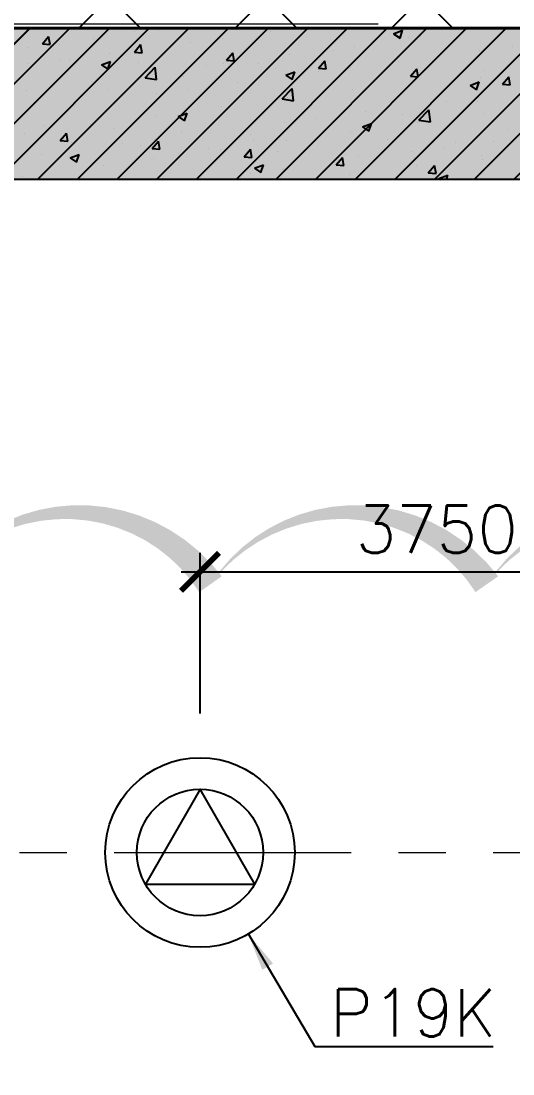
# Model space of a CAD drawing. Header units: millimetres. Extents: x -346728 to 1320345, y -537202 to -385966.
# Drawn here: x 201121 to 205017, y -418418 to -410089 of the extents above; entities that cross this region are included whole.
import ezdxf
from ezdxf.xclip import XClip

# ---------------------------------------------------------------- set-up
doc = ezdxf.new("R2010")
doc.units = ezdxf.units.MM
doc.header["$LTSCALE"] = 100
doc.header["$XCLIPFRAME"] = 2
doc.linetypes.add('DASHED2', pattern=[0.375, 0.25, -0.125])
doc.linetypes.add('X1326_GLB$0$CENTER', pattern=[2, 1.25, -0.25, 0.25, -0.25])
for name, color, linetype, lineweight in [('0 T TEXT', 7, 'Continuous', 13), ('KCMANH', 8, 'Continuous', 13), ('X1326_GLB$0$A-tim', 8, 'X1326_GLB$0$CENTER', 9)]:
    doc.layers.add(name, color=color, linetype=linetype, lineweight=lineweight)
doc.layers.add('CL load', color=1, linetype='Continuous', plot=False)
for name, color, linetype in [('hach', 253, 'Continuous'), ('PILE MARK', 8, 'Continuous'), ('PL', 3, 'Continuous'), ('W2', 4, 'Continuous'), ('XR_1326_csPL$0$hach', 253, 'Continuous'), ('XR_1326_csPL$0$W2', 4, 'Continuous')]:
    doc.layers.add(name, color=color, linetype=linetype)
doc.styles.add('simplex', font='simplex.shx')
doc.styles.add('TOAN - FONT ARIAL', font='Arial_1.ttf', dxfattribs={"width": 0.8})
doc.dimstyles.new('100', dxfattribs={"dimscale": 150, "dimtxt": 2.5, "dimasz": 2, "dimexe": 1, "dimexo": 1, "dimgap": 1, "dimtad": 1, "dimdec": 0, "dimzin": 0, "dimdsep": 46, "dimtxsty": 'simplex', "dimblk": 'ARCHTICK', "dimcen": 1, "dimdle": 1, "dimclrd": 256, "dimclre": 256, "dimclrt": 6, "dimadec": 0, "dimazin": 0, "dimtfac": 1, "dimtdec": 0, "dimtix": 1, "dimtmove": 2, "dimatfit": 3, "dimfxl": 1, "dimtolj": 1, "dimtzin": 0, "dimarcsym": 0})
doc.dimstyles.new('KC1-5 3', dxfattribs={"dimscale": 400, "dimtxt": 2, "dimasz": 1, "dimexe": 1, "dimexo": 0, "dimgap": 0.5, "dimtad": 1, "dimdec": 0, "dimlfac": 0.041667, "dimzin": 0, "dimdsep": 46, "dimtxsty": 'TOAN - FONT ARIAL', "dimblk": 'ARCHTICK', "dimcen": 1, "dimdle": 1, "dimclrd": 7, "dimclre": 7, "dimclrt": 7, "dimadec": 0, "dimazin": 0, "dimtfac": 1, "dimtdec": 0, "dimtix": 1, "dimtmove": 2, "dimatfit": 3, "dimfxl": 750, "dimtvp": 0.833333, "dimtolj": 1, "dimtzin": 0, "dimarcsym": 0})

# ---------------------------------------------------------------- blocks, each defined once
blk = doc.blocks.new('_ArchTick')
at = {"color": 0, "linetype": 'ByBlock', "const_width": 0.15}
blk.add_lwpolyline([(-0.5, -0.5), (0.5, 0.5)], dxfattribs=at)
blk = doc.blocks.new('*D341')
at = {"layer": 'CL load', "lineweight": -2, "transparency": 16777216}
for p, q in [((202538.5, -415566.6), (202538.5, -414296.7)), ((206288.5, -415566.6), (206288.5, -414296.7)), ((202388.5, -414446.7), (206438.5, -414446.7))]:
    blk.add_line(p, q, dxfattribs=at)
at = {"layer": 'DEFPOINTS', "color": 0, "transparency": 16777216}
for p in [(206288.5, -414446.7), (202538.5, -415716.6, 0), (206288.5, -415716.6)]:
    blk.add_point(p, dxfattribs=at)
at = {"layer": 'CL load', "lineweight": -2, "transparency": 16777216, "xscale": 300, "yscale": 300, "zscale": 300, "rotation": 180}
blk.add_blockref('_ArchTick', (202538.5, -414446.7), dxfattribs=at)
at = {"layer": 'CL load', "lineweight": -2, "transparency": 16777216, "xscale": 300, "yscale": 300, "zscale": 300}
blk.add_blockref('_ArchTick', (206288.5, -414446.7), dxfattribs=at)
at = {"layer": 'CL load', "color": 6, "transparency": 16777216, "insert": (204413.5, -414109.2), "char_height": 375, "attachment_point": 5, "style": 'simplex'}
blk.add_mtext('\\A1;3750', dxfattribs=at)
blk = doc.blocks.new('LVL-KHUNGTEN')
blk.add_lwpolyline([(61072.9, 41092.8), (119123.5, 41092.8), (119123.5, 61.9), (61072.9, 61.9)], close=True)
blk = doc.blocks.new('mb duong hh')
at = {"layer": '0 T TEXT', "color": 8, "linetype": 'DASHED2', "ltscale": 300}
blk.add_lwpolyline([(75940.4, 34596), (80501.3, 41668.4), (80490.6, 88860.9), (75484.3, 93867.7), (-20031.1, 93859.7), (-33609.9, 75885.4), (-26182.1, 55954.7), (-6300, 2611.9), (0, 0)], close=True, dxfattribs=at)
blk = doc.blocks.new('MB HANG RAO TAM')
h = blk.add_hatch()
h.set_pattern_fill('ANSI37', color=8, scale=7000, style=0)
h.set_pattern_definition([(45, (527887.4, 631399.9), (-618.7184, 618.7184), []), (135, (527887.4, 631399.9), (-618.7184, -618.7184), [])])
h.paths.add_polyline_path([(89794.4, 74797.3), (94796.1, 69797.5), (94804.4, 22611.4), (90245.7, 15544.4), (52522.9, -1634.2), (34323.7, -9922), (14325.3, -19029.1), (8025.5, -16417.2), (-19266.6, 56832.4), (-5687.5, 74797.3), (41806.4, 74797.3), (65796.9, 74797.3)], flags=16)
h.paths.add_polyline_path([(-17292.9, 40146.4), (-15159.6, 40937.9), (-12777.2, 34516.3), (-15127.1, 33730), (-10493, 20001.4), (4783.5, -19372.9), (12547.7, -21453), (91489.9, 14752.5), (95487.5, 20873.6), (95619.7, 46027.1), (95769.8, 74597), (91824.5, 78101.1), (52350.1, 76925.8), (14008, 75822.4), (-9258.6, 75871.1), (-23843.7, 71026.8), (-24251.1, 60760)])
at = {"layer": 'XR_1326_csPL$0$W2', "color": 7, "ltscale": 0.5, "elevation": 0}
blk.add_lwpolyline([(8025.5, -16417.2), (14325.3, -19029.1), (90245.7, 15544.4), (94804.4, 22611.4), (94796.1, 69797.5), (89794.4, 74797.3), (-5687.5, 74797.3), (-19266.6, 56832.4)], close=True, dxfattribs=at)

msp = doc.modelspace()

# ---------------------------------------------------------------- hatches: boundary and pattern name
at = {"layer": 'hach'}
h = msp.add_hatch(dxfattribs=at)
h.set_pattern_fill('ANSI31', color=256, scale=70)
h.set_pattern_definition([(45, (121918.56, -508591.22), (-157.15448, 157.15448), [])])
h.paths.add_polyline_path([(142200.7, -410142.2), (128621.2, -428107.5), (155914.1, -501359), (162214.1, -503970.9), (238136.4, -469396.6), (242695.2, -462329.4), (242687.2, -415142.7), (237685.1, -410142.2)])
h.paths.add_polyline_path([(142797.9, -411342.2), (129975.7, -428305.7), (156856.2, -500450.6), (162191.6, -502662.6), (237318.8, -468450.4), (241495.1, -461976.1), (241487, -415639.4), (237188.2, -411342.2)], flags=16)
h = msp.add_hatch(dxfattribs=at)
h.set_pattern_fill('AR-CONC', color=256, scale=4)
h.set_pattern_definition([(50, (121918.56, -508591.2), (728.7387, -63.7563), [76.2, -838.2]), (355, (121918.56, -508591.2), (-140.9737, 764.2274), [60.96, -670.5623]), (100.45144, (121979.3, -508596.54), (587.765, 700.471), [64.76, -712.361]), (46.1842, (121918.6, -508388), (1084.316, -168.1693), [114.3, -1257.3]), (96.63556, (122008.9, -508402), (949.6165, 989.7045), [97.14, -1068.5424]), (351.18415, (121918.6, -508388), (949.6165, 989.7045), [91.44, -1005.839]), (21, (122020.16, -508438.8), (606.4576, -409.0608), [76.2, -838.2]), (326, (122020.16, -508438.8), (247.208, 736.752), [60.96, -670.56]), (71.45144, (122070.7, -508472.9), (853.6657, 327.691), [64.76, -712.3598]), (37.5, (121918.56, -508591.22), (12.3544, 338.22016), [0, -662.432, 0, -680.72, 0, -673.1]), (7.5, (121918.56, -508591.22), (267.27865, 400.7223), [0, -388.112, 0, -647.192, 0, -256.54]), (327.5, (121692, -508591.22), (542.3624, -22.91498), [0, -254, 0, -792.48, 0, -1051.56]), (317.5, (121590.4, -508591.2), (592.5167, 101.706), [0, -330.2, 0, -526.288, 0, -746.76])])
h.paths.add_polyline_path([(142200.7, -410142.2), (128621.2, -428107.5), (155914.1, -501359), (162214.1, -503970.9), (238136.4, -469396.6), (242695.2, -462329.4), (242687.2, -415142.7), (237685.1, -410142.2)])
h.paths.add_polyline_path([(142797.9, -411342.2), (129975.7, -428305.7), (156856.2, -500450.6), (162191.6, -502662.6), (237318.8, -468450.4), (241495.1, -461976.1), (241487, -415639.4), (237188.2, -411342.2)], flags=16)

# ---------------------------------------------------------------- linework, layer by layer
at = {"elevation": -1404.9}
msp.add_lwpolyline([(182924.9, -414544, 0, 218.9, -0.520567), (185113.4, -414544, 0, 218.9, -0.520567), (187301.9, -414544, 0, 218.9, -0.520567), (189490.4, -414544, 0, 218.9, -0.520567), (191678.9, -414544, 0, 218.9, -0.520567), (193867.4, -414544, 0, 218.9, -0.520567), (196055.9, -414544, 0, 218.9, -0.520567), (198244.5, -414544, 0, 218.9, -0.520567), (200433, -414544, 0, 218.9, -0.520567), (202621.5, -414544, 0, 218.9, -0.520567), (204810, -414544, 0, 218.9, -0.520567), (206998.5, -414544, 0, 218.9, -0.520567), (209187, -414544, 0, 218.9, -0.520567), (209622.4, -416297.2, 0, 218.9, -0.520567), (209622.4, -418485.7, 0, 218.9, -0.520567), (209622.4, -420674.2, 0, 218.9, -0.520567), (209622.4, -422862.7, 0, 218.9, -0.520567), (209622.4, -425051.2, 0, 218.9, -0.520567), (209622.4, -427239.7, 0, 218.9, -0.520567), (209622.4, -429428.2, 0, 218.9, -0.520567)], format="xyseb", dxfattribs=at)
at = {"layer": 'PL', "elevation": -1404.9}
msp.add_lwpolyline([(202105.5, -416916.6), (202971.5, -416916.6), (202538.5, -416166.6)], close=True, dxfattribs=at)
msp.add_lwpolyline([(202105.5, -416916.6), (202971.5, -416916.6), (202538.5, -416166.6)], close=True, dxfattribs=at)
at = {"layer": 'PL'}
for radius in [750, 750, 500, 500]:
    msp.add_circle((202538.5, -416666.6, -1404.9), radius, dxfattribs=at)
at = {"layer": 'W2', "ltscale": 0.5, "elevation": -1404.9}
for points in [[(142200.7, -410142.2), (128621.2, -428107.5), (155914.1, -501359), (162214.1, -503970.9), (238136.4, -469396.6), (242695.2, -462329.4), (242686.9, -415142.1), (237685.1, -410142.2)], [(142797.9, -411342.2), (129975.7, -428305.7), (156856.2, -500450.6), (162191.6, -502662.6), (237318.8, -468450.4), (241495.1, -461976.1), (241487, -415639.4), (237188.2, -411342.2)]]:
    msp.add_lwpolyline(points, close=True, dxfattribs=at)
at = {"layer": 'X1326_GLB$0$A-tim', "ltscale": 15}
msp.add_line((120859.5, -416666.6, -1404.9), (255546, -416666.6, -1404.9), dxfattribs=at)
at = {"layer": 'XR_1326_csPL$0$hach', "color": 250}
for p, q in [((199994.8, -411342.2, -1404.9), (201194.8, -410142.2, -1404.9)), ((200309.1, -411342.2, -1404.9), (201509.1, -410142.2, -1404.9)), ((200623.4, -411342.2, -1404.9), (201823.4, -410142.2, -1404.9)), ((200937.7, -411342.2, -1404.9), (202137.7, -410142.2, -1404.9)), ((201252, -411342.2, -1404.9), (202452, -410142.2, -1404.9)), ((201290.7, -410270.3, -1404.9), (201339.7, -410211.9, -1404.9)), ((201351.4, -410275.6, -1404.9), (201339.7, -410211.9, -1404.9)), ((201566.3, -411342.2, -1404.9), (202766.3, -410142.2, -1404.9)), ((201880.6, -411342.2, -1404.9), (203080.6, -410142.2, -1404.9)), ((202021.3, -410171.7, -1404.9), (202021.3, -410171.7, -1404.9)), ((202194.9, -411342.2, -1404.9), (203394.9, -410142.2, -1404.9)), ((202208.2, -410163.9, -1404.9), (202208.2, -410163.9, -1404.9)), ((202509.2, -411342.2, -1404.9), (203709.2, -410142.2, -1404.9)), ((202823.6, -411342.2, -1404.9), (204023.6, -410142.2, -1404.9)), ((203100.5, -410175.2, -1404.9), (203100.5, -410175.2, -1404.9)), ((203137.9, -411342.2, -1404.9), (204337.9, -410142.2, -1404.9)), ((203452.2, -411342.2, -1404.9), (204652.2, -410142.2, -1404.9)), ((203766.5, -411342.2, -1404.9), (204966.5, -410142.2, -1404.9)), ((204071.7, -410189, -1404.9), (204122.3, -410223.1, -1404.9)), ((204071.8, -410188.9, -1404.9), (204142.9, -410161.6, -1404.9)), ((204080.8, -411342.2, -1404.9), (205280.8, -410142.2, -1404.9)), ((204122.3, -410223.1, -1404.9), (204142.9, -410161.7, -1404.9)), ((204286.1, -410213.2, -1404.9), (204286.1, -410213.2, -1404.9)), ((204395.1, -411342.2, -1404.9), (205595.1, -410142.2, -1404.9)), ((204709.4, -411342.2, -1404.9), (205909.4, -410142.2, -1404.9)), ((201173.4, -410300.5, -1404.9), (201173.4, -410300.5, -1404.9)), ((201290.7, -410270.3, -1404.9), (201351.4, -410275.6, -1404.9)), ((201428.8, -410273.4, -1404.9), (201428.8, -410273.4, -1404.9)), ((201695, -410228.9, -1404.9), (201695, -410228.9, -1404.9)), ((202019.4, -410334, -1404.9), (202068.4, -410275.6, -1404.9)), ((202080.2, -410339.3, -1404.9), (202068.4, -410275.6, -1404.9)), ((202461.4, -410259.3, -1404.9), (202461.4, -410259.3, -1404.9)), ((202715.7, -410225.8, -1404.9), (202715.7, -410225.8, -1404.9)), ((203758.4, -410289.4, -1404.9), (203758.4, -410289.4, -1404.9)), ((204186.8, -410222.1, -1404.9), (204186.8, -410222.1, -1404.9)), ((205010, -410289.3, -1404.9), (205010, -410289.3, -1404.9)), ((201819.7, -410343.8, -1404.9), (201819.7, -410343.8, -1404.9)), ((202019.4, -410334, -1404.9), (202080.2, -410339.3, -1404.9)), ((202748.2, -410397.8, -1404.9), (202797.2, -410339.4, -1404.9)), ((202808.9, -410403.1, -1404.9), (202797.2, -410339.4, -1404.9)), ((203245.2, -410354.4, -1404.9), (203245.2, -410354.4, -1404.9)), ((203594.3, -410323.8, -1404.9), (203594.3, -410323.8, -1404.9)), ((204755.7, -410322.8, -1404.9), (204755.7, -410322.8, -1404.9)), ((201180.6, -410427.9, -1404.9), (201180.6, -410427.9, -1404.9)), ((201434.9, -410394.4, -1404.9), (201434.9, -410394.4, -1404.9)), ((201507.5, -410394.4, -1404.9), (201507.5, -410394.4, -1404.9)), ((201757.9, -410435.3, -1404.9), (201808.5, -410469.4, -1404.9)), ((201758, -410435.2, -1404.9), (201829.1, -410407.9, -1404.9)), ((201808.5, -410469.4, -1404.9), (201829.1, -410408, -1404.9)), ((202049.9, -410417.4, -1404.9), (202049.9, -410417.4, -1404.9)), ((202103.9, -410536.8, -1404.9), (202183, -410454.3, -1404.9)), ((202194.3, -410550.8, -1404.9), (202183, -410454.3, -1404.9)), ((202592.2, -410440.3, -1404.9), (202592.2, -410440.3, -1404.9)), ((202723.6, -410425.9, -1404.9), (202723.6, -410425.9, -1404.9)), ((202748.2, -410397.8, -1404.9), (202808.9, -410403.1, -1404.9)), ((203001.8, -410425.5, -1404.9), (203001.8, -410425.5, -1404.9)), ((203134.6, -410463.2, -1404.9), (203134.6, -410463.2, -1404.9)), ((203476.9, -410461.5, -1404.9), (203525.9, -410403.1, -1404.9)), ((203476.9, -410461.5, -1404.9), (203537.6, -410466.8, -1404.9)), ((203537.6, -410466.8, -1404.9), (203525.9, -410403.2, -1404.9)), ((203729.2, -410457.9, -1404.9), (203729.2, -410457.9, -1404.9)), ((204114, -410407.3, -1404.9), (204114, -410407.3, -1404.9)), ((204205.7, -410525.3, -1404.9), (204254.6, -410466.9, -1404.9)), ((204266.4, -410530.6, -1404.9), (204254.6, -410466.9, -1404.9)), ((202103.9, -410536.8, -1404.9), (202194.3, -410550.9, -1404.9)), ((202195.9, -410502.1, -1404.9), (202195.9, -410502.1, -1404.9)), ((202409.3, -410527.2, -1404.9), (202409.3, -410527.2, -1404.9)), ((203218.1, -410516.6, -1404.9), (203289.3, -410489.3, -1404.9)), ((203218.1, -410516.7, -1404.9), (203268.6, -410550.8, -1404.9)), ((203268.6, -410550.8, -1404.9), (203289.2, -410489.4, -1404.9)), ((203474.9, -410491.4, -1404.9), (203474.9, -410491.4, -1404.9)), ((203677, -410486.1, -1404.9), (203677, -410486.1, -1404.9)), ((204205.7, -410525.3, -1404.9), (204266.4, -410530.6, -1404.9)), ((204219.3, -410509, -1404.9), (204219.3, -410509, -1404.9)), ((204273.7, -410551.4, -1404.9), (204273.7, -410551.4, -1404.9)), ((204761.7, -410531.9, -1404.9), (204761.7, -410531.9, -1404.9)), ((204795.4, -410479.9, -1404.9), (204795.4, -410479.9, -1404.9)), ((204934.4, -410589, -1404.9), (204983.4, -410530.7, -1404.9)), ((204995.1, -410594.4, -1404.9), (204983.4, -410530.7, -1404.9)), ((201682.7, -410567.2, -1404.9), (201682.7, -410567.2, -1404.9)), ((201816.8, -410628.9, -1404.9), (201816.8, -410628.9, -1404.9)), ((202448.5, -410626.5, -1404.9), (202448.5, -410626.5, -1404.9)), ((202833.2, -410575.9, -1404.9), (202833.2, -410575.9, -1404.9)), ((203188.2, -410705, -1404.9), (203267.3, -410622.5, -1404.9)), ((203278.6, -410719, -1404.9), (203267.3, -410622.5, -1404.9)), ((203746, -410627.6, -1404.9), (203746, -410627.6, -1404.9)), ((204678.2, -410598, -1404.9), (204749.4, -410570.7, -1404.9)), ((204678.2, -410598.1, -1404.9), (204728.7, -410632.2, -1404.9)), ((204728.7, -410632.2, -1404.9), (204749.3, -410570.8, -1404.9)), ((204934.4, -410589, -1404.9), (204995.1, -410594.4, -1404.9)), ((201161, -410638.7, -1404.9), (201161, -410638.7, -1404.9)), ((202194.1, -410660, -1404.9), (202194.1, -410660, -1404.9)), ((203188.2, -410705, -1404.9), (203278.6, -410719, -1404.9)), ((203232.8, -410692.6, -1404.9), (203232.8, -410692.6, -1404.9)), ((204742.8, -410690, -1404.9), (204742.8, -410690, -1404.9)), ((201167.7, -410795.2, -1404.9), (201167.7, -410795.2, -1404.9)), ((201224.3, -410730.6, -1404.9), (201224.3, -410730.6, -1404.9)), ((201552.5, -410744.5, -1404.9), (201552.5, -410744.5, -1404.9)), ((202711.2, -410764.2, -1404.9), (202711.2, -410764.2, -1404.9)), ((204272.5, -410873.2, -1404.9), (204351.7, -410790.7, -1404.9)), ((204362.9, -410887.2, -1404.9), (204351.7, -410790.7, -1404.9)), ((204488.4, -410723.5, -1404.9), (204488.4, -410723.5, -1404.9)), ((204737.4, -410726.6, -1404.9), (204737.4, -410726.6, -1404.9)), ((202183.5, -410840.3, -1404.9), (202183.5, -410840.3, -1404.9)), ((202364.4, -410844.4, -1404.9), (202414.9, -410878.5, -1404.9)), ((202364.5, -410844.3, -1404.9), (202435.6, -410817, -1404.9)), ((202414.9, -410878.5, -1404.9), (202435.6, -410817.1, -1404.9)), ((203462, -410858.6, -1404.9), (203462, -410858.6, -1404.9)), ((203846.8, -410808, -1404.9), (203846.8, -410808, -1404.9)), ((204144.9, -410828.3, -1404.9), (204144.9, -410828.3, -1404.9)), ((204272.5, -410873.2, -1404.9), (204362.9, -410887.2, -1404.9)), ((204783, -410818.1, -1404.9), (204783, -410818.1, -1404.9)), ((201309.7, -410913.6, -1404.9), (201309.7, -410913.6, -1404.9)), ((201670.3, -410905.4, -1404.9), (201670.3, -410905.4, -1404.9)), ((201852, -410936.5, -1404.9), (201852, -410936.5, -1404.9)), ((202394.4, -410959.4, -1404.9), (202394.4, -410959.4, -1404.9)), ((203207.6, -410892.1, -1404.9), (203207.6, -410892.1, -1404.9)), ((203552.4, -410930, -1404.9), (203552.4, -410930, -1404.9)), ((203733.7, -410965.8, -1404.9), (203733.7, -410965.8, -1404.9)), ((203824.5, -410925.8, -1404.9), (203875.1, -410959.9, -1404.9)), ((203824.6, -410925.7, -1404.9), (203895.7, -410898.4, -1404.9)), ((203875.1, -410959.9, -1404.9), (203895.7, -410898.5, -1404.9)), ((204261.4, -410889.6, -1404.9), (204261.4, -410889.6, -1404.9)), ((204980.9, -410949.7, -1404.9), (204980.9, -410949.7, -1404.9)), ((201148.7, -410976.9, -1404.9), (201148.7, -410976.9, -1404.9)), ((201431.7, -411034.5, -1404.9), (201480.7, -410976.1, -1404.9)), ((201431.7, -411034.5, -1404.9), (201492.4, -411039.8, -1404.9)), ((201492.4, -411039.8, -1404.9), (201480.7, -410976.1, -1404.9)), ((201523.9, -411050.1, -1404.9), (201523.9, -411050.1, -1404.9)), ((202160.4, -411098.2, -1404.9), (202209.4, -411039.9, -1404.9)), ((202181.2, -411027.3, -1404.9), (202181.2, -411027.3, -1404.9)), ((202221.1, -411103.6, -1404.9), (202209.4, -411039.9, -1404.9)), ((202566, -410976.6, -1404.9), (202566, -410976.6, -1404.9)), ((202936.7, -410982.4, -1404.9), (202936.7, -410982.4, -1404.9)), ((202959.9, -411031.7, -1404.9), (202959.9, -411031.7, -1404.9)), ((203220.5, -411030.8, -1404.9), (203220.5, -411030.8, -1404.9)), ((203479.1, -411005.3, -1404.9), (203479.1, -411005.3, -1404.9)), ((204021.5, -411028.2, -1404.9), (204021.5, -411028.2, -1404.9)), ((204388.3, -411051.4, -1404.9), (204388.3, -411051.4, -1404.9)), ((204563.8, -411051.1, -1404.9), (204563.8, -411051.1, -1404.9)), ((204860.3, -411040.1, -1404.9), (204860.3, -411040.1, -1404.9)), ((201926.8, -411060.7, -1404.9), (201926.8, -411060.7, -1404.9)), ((202066.2, -411073, -1404.9), (202066.2, -411073, -1404.9)), ((202160.4, -411098.2, -1404.9), (202221.1, -411103.6, -1404.9)), ((202367.3, -411133.4, -1404.9), (202367.3, -411133.4, -1404.9)), ((202608.6, -411095.9, -1404.9), (202608.6, -411095.9, -1404.9)), ((202698.8, -411102.4, -1404.9), (202698.8, -411102.4, -1404.9)), ((202889.2, -411162, -1404.9), (202938.1, -411103.6, -1404.9)), ((202949.9, -411167.3, -1404.9), (202938.1, -411103.6, -1404.9)), ((203151, -411118.8, -1404.9), (203151, -411118.8, -1404.9)), ((204221.1, -411124.2, -1404.9), (204221.1, -411124.2, -1404.9)), ((204475.5, -411090.7, -1404.9), (204475.5, -411090.7, -1404.9)), ((201285.2, -411145.2, -1404.9), (201285.2, -411145.2, -1404.9)), ((201510.7, -411172.1, -1404.9), (201561.3, -411206.2, -1404.9)), ((201510.8, -411172, -1404.9), (201581.9, -411144.7, -1404.9)), ((201561.3, -411206.2, -1404.9), (201581.9, -411144.8, -1404.9)), ((202171.1, -411178.6, -1404.9), (202171.1, -411178.6, -1404.9)), ((202889.2, -411162, -1404.9), (202949.9, -411167.3, -1404.9)), ((203579.5, -411208.7, -1404.9), (203579.5, -411208.7, -1404.9)), ((203617.9, -411225.7, -1404.9), (203666.9, -411167.4, -1404.9)), ((203678.6, -411231.1, -1404.9), (203666.9, -411167.4, -1404.9)), ((203693.3, -411141.7, -1404.9), (203693.3, -411141.7, -1404.9)), ((203795.8, -411153.1, -1404.9), (203795.8, -411153.1, -1404.9)), ((204235.7, -411164.7, -1404.9), (204235.7, -411164.7, -1404.9)), ((204770.7, -411156.3, -1404.9), (204770.7, -411156.3, -1404.9)), ((204778.1, -411187.6, -1404.9), (204778.1, -411187.6, -1404.9)), ((201658, -411243.6, -1404.9), (201658, -411243.6, -1404.9)), ((201774.8, -411235.1, -1404.9), (201774.8, -411235.1, -1404.9)), ((202940.3, -411292.9, -1404.9), (202940.3, -411292.9, -1404.9)), ((202970.9, -411253.4, -1404.9), (203042, -411226.1, -1404.9)), ((202970.9, -411253.5, -1404.9), (203021.4, -411287.5, -1404.9)), ((203021.4, -411287.6, -1404.9), (203042, -411226.2, -1404.9)), ((203194.7, -411259.4, -1404.9), (203194.7, -411259.4, -1404.9)), ((203203.3, -411254.8, -1404.9), (203203.3, -411254.8, -1404.9)), ((203617.9, -411225.8, -1404.9), (203678.6, -411231.1, -1404.9)), ((203721.3, -411304, -1404.9), (203721.3, -411304, -1404.9)), ((204249, -411227.8, -1404.9), (204249, -411227.8, -1404.9)), ((204346.6, -411289.5, -1404.9), (204395.6, -411231.1, -1404.9)), ((204346.6, -411289.5, -1404.9), (204407.4, -411294.8, -1404.9)), ((204407.4, -411294.8, -1404.9), (204395.6, -411231.1, -1404.9)), ((201136.3, -411315.1, -1404.9), (201136.3, -411315.1, -1404.9)), ((201182.3, -411336.8, -1404.9), (201182.3, -411336.8, -1404.9)), ((204431, -411334.7, -1404.9), (204502.2, -411307.4, -1404.9)), ((204431, -411334.8, -1404.9), (204441.8, -411342.2, -1404.9)), ((204490.5, -411342.2, -1404.9), (204502.1, -411307.5, -1404.9))]:
    msp.add_line(p, q, dxfattribs=at)
at = {"layer": 'XR_1326_csPL$0$W2', "color": 7, "ltscale": 0.5}
for p, q in [((237685.1, -410142.2, -1404.9), (142200.7, -410142.2, -1404.9)), ((237188.2, -411342.2, -1404.9), (142797.9, -411342.2, -1404.9))]:
    msp.add_line(p, q, dxfattribs=at)

# ---------------------------------------------------------------- block references
at = {"extrusion": (0.00597, -2.28885e-18, 0.999982), "xscale": 3.385207865094198, "yscale": 3.385207865094198, "zscale": 3.385207865094198}
msp.add_blockref('LVL-KHUNGTEN', (-107243.5, -525073.6, -287.1), dxfattribs=at)
ref = msp.add_blockref('mb duong hh', (162214.1, -503978, 0))
XClip(ref).set_block_clipping_path([(-58962.6888090824, -15358.4345334051), (108047.3313388755, 114603.0144500207)])

# ---------------------------------------------------------------- texts
at = {"layer": 'PILE MARK', "color": 4, "style": 'simplex'}
msp.add_text('P19K', height=375, dxfattribs=at).set_placement((203567.5, -418122.4, -1404.9))

# ---------------------------------------------------------------- dimensions: what is measured, and where the dimension line sits
at = {"layer": 'CL load'}
dim = msp.add_linear_dim(base=(206288.5, -414446.7, -1404.9), p1=(202538.5, -415716.6, -1404.9), p2=(206288.5, -415716.6, -1404.9), dimstyle='100', dxfattribs=at)
dim.commit()
dim.dimension.update_dxf_attribs({"geometry": '*D341', "text_midpoint": (204413.5, -414109.2, -1404.9)})

# ---------------------------------------------------------------- leaders
at = {"layer": 'KCMANH', "color": 5}
msp.add_leader([(192773.2, -413974.4, -1404.9), (195980.7, -406167.6, -1404.9), (212711.2, -406164.6, -1404.9)], dimstyle='KC1-5 3', override={"dimasz": 3, "dimgap": 0.5, "dimtad": 0}, dxfattribs=at)
at = {"layer": 'PILE MARK'}
msp.add_leader([(202921.2, -417311.6, -1404.9), (203448.4, -418200, -1404.9), (204859, -418200, -1404.9)], dimstyle='100', override={"dimgap": 1, "dimtad": 0}, dxfattribs=at)

# ---------------------------------------------------------------- next in the draw order: block references
msp.add_blockref('MB HANG RAO TAM', (147888.6, -484948.9, 0))

doc.saveas('drawing.dxf')
